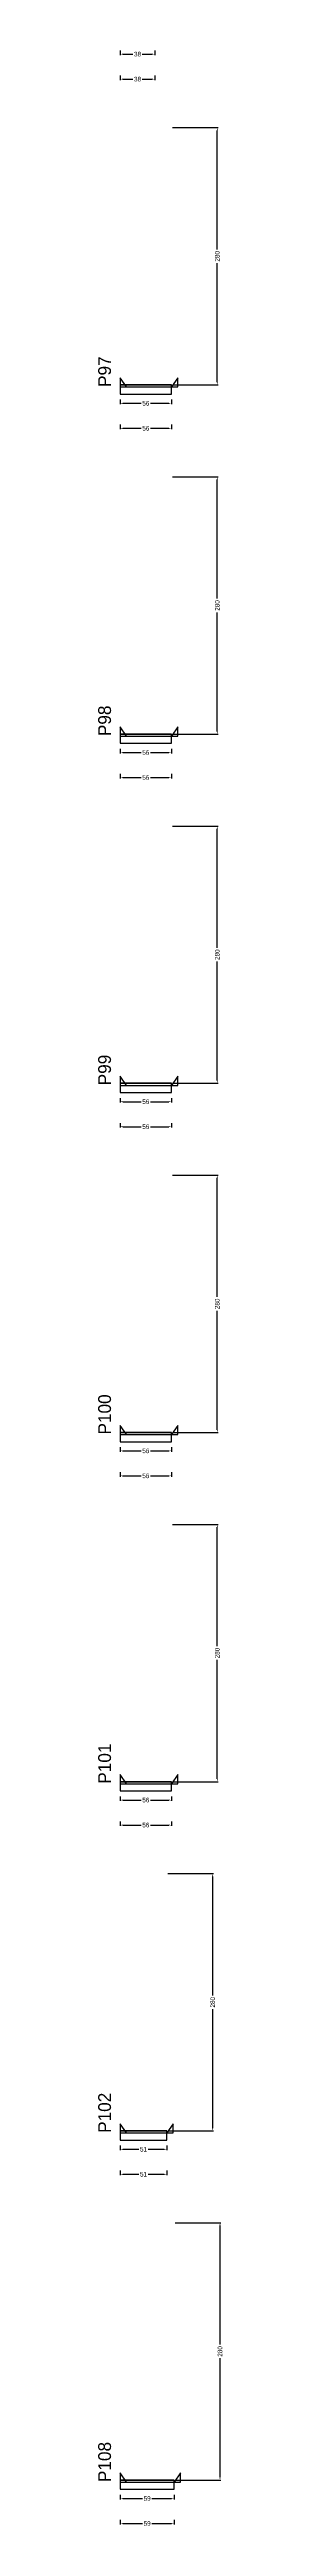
# Model space of a CAD drawing. Header units: centimetres. Extents: x -10500 to 4121, y -45226 to 295.
# Drawn here: x 3976 to 4112, y -22468 to -19773 of the extents above; entities that cross this region are included whole.
import ezdxf

# ---------------------------------------------------------------- set-up
doc = ezdxf.new("R2010")
doc.units = ezdxf.units.CM
for name, color, linetype in [('NOMENCLATURA', 7, 'Continuous'), ('SARR_2.2x10', 60, 'Continuous'), ('SARR_2.2x7', 40, 'Continuous')]:
    doc.layers.add(name, color=color, linetype=linetype)
doc.dimstyles.new('PAINEL-NOVA', dxfattribs={"dimtxt": 5, "dimasz": 3, "dimexe": 1, "dimexo": 1, "dimgap": 1, "dimtad": 1, "dimcen": 2.5, "dimazin": 3, "dimtfac": 1, "dimtmove": 0, "dimatfit": 3})

# ---------------------------------------------------------------- blocks, each defined once
blk = doc.blocks.new('_CLOSEDFILLED')
at = {"color": 0, "linetype": 'BYBLOCK'}
blk.add_solid([(-1, 0.16), (0, 0), (-1, -0.16)], dxfattribs=at)
blk = doc.blocks.new('*D1373')
for p, q in [((4000, -19773.8), (4000, -19778.8)), ((4003, -19777.8), (4014, -19777.8)), ((4024, -19777.8), (4035, -19777.8)), ((4038, -19773.8), (4038, -19778.8))]:
    blk.add_line(p, q)
at = {"layer": 'Defpoints'}
for p in [(4000, -19772.8), (4000, -19777.8), (4038, -19772.8)]:
    blk.add_point(p, dxfattribs=at)
at = {"layer": 'SARR_2.2x10', "xscale": 3, "yscale": 3, "rotation": 180}
blk.add_blockref('_CLOSEDFILLED', (4000, -19777.8), dxfattribs=at)
at = {"layer": 'SARR_2.2x10', "xscale": 3, "yscale": 3}
blk.add_blockref('_CLOSEDFILLED', (4038, -19777.8), dxfattribs=at)
at = {"layer": 'SARR_2.2x10', "insert": (4019, -19777.8), "char_height": 5, "attachment_point": 5}
blk.add_mtext('38', dxfattribs=at)
blk = doc.blocks.new('*D1378')
for p, q in [((4000, -19801), (4000, -19806)), ((4003, -19805), (4014, -19805)), ((4024, -19805), (4035, -19805)), ((4038, -19801), (4038, -19806))]:
    blk.add_line(p, q)
at = {"layer": 'Defpoints'}
for p in [(4000, -19800), (4000, -19805), (4038, -19800)]:
    blk.add_point(p, dxfattribs=at)
at = {"layer": 'SARR_2.2x10', "xscale": 3, "yscale": 3, "rotation": 180}
blk.add_blockref('_CLOSEDFILLED', (4000, -19805), dxfattribs=at)
at = {"layer": 'SARR_2.2x10', "xscale": 3, "yscale": 3}
blk.add_blockref('_CLOSEDFILLED', (4038, -19805), dxfattribs=at)
at = {"layer": 'SARR_2.2x10', "insert": (4019, -19805), "char_height": 5, "attachment_point": 5}
blk.add_mtext('38', dxfattribs=at)
blk = doc.blocks.new('*D1399')
for p, q in [((4000, -20153.8), (4000, -20158.8)), ((4003, -20157.8), (4023, -20157.8)), ((4033, -20157.8), (4053, -20157.8)), ((4056, -20153.8), (4056, -20158.8))]:
    blk.add_line(p, q)
at = {"layer": 'Defpoints'}
for p in [(4000, -20152.8), (4000, -20157.8), (4056, -20152.8)]:
    blk.add_point(p, dxfattribs=at)
at = {"layer": 'SARR_2.2x10', "xscale": 3, "yscale": 3, "rotation": 180}
blk.add_blockref('_CLOSEDFILLED', (4000, -20157.8), dxfattribs=at)
at = {"layer": 'SARR_2.2x10', "xscale": 3, "yscale": 3}
blk.add_blockref('_CLOSEDFILLED', (4056, -20157.8), dxfattribs=at)
at = {"layer": 'SARR_2.2x10', "insert": (4028, -20157.8), "char_height": 5, "attachment_point": 5}
blk.add_mtext('56', dxfattribs=at)
blk = doc.blocks.new('*D1400')
for p, q in [((4057, -19857.8), (4107, -19857.8)), ((4106, -19990.3), (4106, -19860.8)), ((4106, -20134.8), (4106, -20005.3)), ((4057, -20137.8), (4107, -20137.8))]:
    blk.add_line(p, q)
at = {"layer": 'Defpoints'}
for p in [(4056, -19857.8), (4056, -20137.8), (4106, -20137.8)]:
    blk.add_point(p, dxfattribs=at)
at = {"layer": 'SARR_2.2x10', "xscale": 3, "yscale": 3}
for p, rotation in [((4106, -19857.8), 90), ((4106, -20137.8), 270)]:
    blk.add_blockref('_CLOSEDFILLED', p, dxfattribs=dict(at, rotation=rotation))
at = {"layer": 'SARR_2.2x10', "insert": (4106, -19997.8), "char_height": 5, "attachment_point": 5, "rotation": 90}
blk.add_mtext('280', dxfattribs=at)
blk = doc.blocks.new('*D1401')
for p, q in [((4057, -19857.8), (4107, -19857.8)), ((4106, -19990.3), (4106, -19860.8)), ((4106, -20134.8), (4106, -20005.3)), ((4057, -20137.8), (4107, -20137.8))]:
    blk.add_line(p, q)
at = {"layer": 'Defpoints'}
for p in [(4056, -19857.8), (4056, -20137.8), (4106, -20137.8)]:
    blk.add_point(p, dxfattribs=at)
at = {"layer": 'SARR_2.2x10', "xscale": 3, "yscale": 3}
for p, rotation in [((4106, -19857.8), 90), ((4106, -20137.8), 270)]:
    blk.add_blockref('_CLOSEDFILLED', p, dxfattribs=dict(at, rotation=rotation))
at = {"layer": 'SARR_2.2x10', "insert": (4106, -19997.8), "char_height": 5, "attachment_point": 5, "rotation": 90}
blk.add_mtext('280', dxfattribs=at)
blk = doc.blocks.new('*D1402')
for p, q in [((4057, -19857.8), (4107, -19857.8)), ((4106, -19990.3), (4106, -19860.8)), ((4106, -20134.8), (4106, -20005.3)), ((4057, -20137.8), (4107, -20137.8))]:
    blk.add_line(p, q)
at = {"layer": 'Defpoints'}
for p in [(4056, -19857.8), (4056, -20137.8), (4106, -20137.8)]:
    blk.add_point(p, dxfattribs=at)
at = {"layer": 'SARR_2.2x10', "xscale": 3, "yscale": 3}
for p, rotation in [((4106, -19857.8), 90), ((4106, -20137.8), 270)]:
    blk.add_blockref('_CLOSEDFILLED', p, dxfattribs=dict(at, rotation=rotation))
at = {"layer": 'SARR_2.2x10', "insert": (4106, -19997.8), "char_height": 5, "attachment_point": 5, "rotation": 90}
blk.add_mtext('280', dxfattribs=at)
blk = doc.blocks.new('*D1403')
for p, q in [((4057, -19857.8), (4107, -19857.8)), ((4106, -19990.3), (4106, -19860.8)), ((4106, -20134.8), (4106, -20005.3)), ((4057, -20137.8), (4107, -20137.8))]:
    blk.add_line(p, q)
at = {"layer": 'Defpoints'}
for p in [(4056, -19857.8), (4056, -20137.8), (4106, -20137.8)]:
    blk.add_point(p, dxfattribs=at)
at = {"layer": 'SARR_2.2x10', "xscale": 3, "yscale": 3}
for p, rotation in [((4106, -19857.8), 90), ((4106, -20137.8), 270)]:
    blk.add_blockref('_CLOSEDFILLED', p, dxfattribs=dict(at, rotation=rotation))
at = {"layer": 'SARR_2.2x10', "insert": (4106, -19997.8), "char_height": 5, "attachment_point": 5, "rotation": 90}
blk.add_mtext('280', dxfattribs=at)
blk = doc.blocks.new('*D1404')
for p, q in [((4000, -20181), (4000, -20186)), ((4003, -20185), (4023, -20185)), ((4033, -20185), (4053, -20185)), ((4056, -20181), (4056, -20186))]:
    blk.add_line(p, q)
at = {"layer": 'Defpoints'}
for p in [(4000, -20180), (4000, -20185), (4056, -20180)]:
    blk.add_point(p, dxfattribs=at)
at = {"layer": 'SARR_2.2x10', "xscale": 3, "yscale": 3, "rotation": 180}
blk.add_blockref('_CLOSEDFILLED', (4000, -20185), dxfattribs=at)
at = {"layer": 'SARR_2.2x10', "xscale": 3, "yscale": 3}
blk.add_blockref('_CLOSEDFILLED', (4056, -20185), dxfattribs=at)
at = {"layer": 'SARR_2.2x10', "insert": (4028, -20185), "char_height": 5, "attachment_point": 5}
blk.add_mtext('56', dxfattribs=at)
blk = doc.blocks.new('GRA-E')
at = {"layer": 'SARR_2.2x7'}
blk.add_lwpolyline([(0, 0), (7, 0), (0, 10)], close=True, dxfattribs=at)
blk = doc.blocks.new('GRA-D')
at = {"layer": 'SARR_2.2x7'}
blk.add_lwpolyline([(0, 0), (7, 0), (7, 10)], close=True, dxfattribs=at)
blk = doc.blocks.new('*D1425')
for p, q in [((4000, -20533.8), (4000, -20538.8)), ((4003, -20537.8), (4023, -20537.8)), ((4033, -20537.8), (4053, -20537.8)), ((4056, -20533.8), (4056, -20538.8))]:
    blk.add_line(p, q)
at = {"layer": 'Defpoints'}
for p in [(4000, -20532.8), (4000, -20537.8), (4056, -20532.8)]:
    blk.add_point(p, dxfattribs=at)
at = {"layer": 'SARR_2.2x10', "xscale": 3, "yscale": 3, "rotation": 180}
blk.add_blockref('_CLOSEDFILLED', (4000, -20537.8), dxfattribs=at)
at = {"layer": 'SARR_2.2x10', "xscale": 3, "yscale": 3}
blk.add_blockref('_CLOSEDFILLED', (4056, -20537.8), dxfattribs=at)
at = {"layer": 'SARR_2.2x10', "insert": (4028, -20537.8), "char_height": 5, "attachment_point": 5}
blk.add_mtext('56', dxfattribs=at)
blk = doc.blocks.new('*D1426')
for p, q in [((4057, -20237.8), (4107, -20237.8)), ((4106, -20370.3), (4106, -20240.8)), ((4106, -20514.8), (4106, -20385.3)), ((4057, -20517.8), (4107, -20517.8))]:
    blk.add_line(p, q)
at = {"layer": 'Defpoints'}
for p in [(4056, -20237.8), (4056, -20517.8), (4106, -20517.8)]:
    blk.add_point(p, dxfattribs=at)
at = {"layer": 'SARR_2.2x10', "xscale": 3, "yscale": 3}
for p, rotation in [((4106, -20237.8), 90), ((4106, -20517.8), 270)]:
    blk.add_blockref('_CLOSEDFILLED', p, dxfattribs=dict(at, rotation=rotation))
at = {"layer": 'SARR_2.2x10', "insert": (4106, -20377.8), "char_height": 5, "attachment_point": 5, "rotation": 90}
blk.add_mtext('280', dxfattribs=at)
blk = doc.blocks.new('*D1427')
for p, q in [((4057, -20237.8), (4107, -20237.8)), ((4106, -20370.3), (4106, -20240.8)), ((4106, -20514.8), (4106, -20385.3)), ((4057, -20517.8), (4107, -20517.8))]:
    blk.add_line(p, q)
at = {"layer": 'Defpoints'}
for p in [(4056, -20237.8), (4056, -20517.8), (4106, -20517.8)]:
    blk.add_point(p, dxfattribs=at)
at = {"layer": 'SARR_2.2x10', "xscale": 3, "yscale": 3}
for p, rotation in [((4106, -20237.8), 90), ((4106, -20517.8), 270)]:
    blk.add_blockref('_CLOSEDFILLED', p, dxfattribs=dict(at, rotation=rotation))
at = {"layer": 'SARR_2.2x10', "insert": (4106, -20377.8), "char_height": 5, "attachment_point": 5, "rotation": 90}
blk.add_mtext('280', dxfattribs=at)
blk = doc.blocks.new('*D1428')
for p, q in [((4057, -20237.8), (4107, -20237.8)), ((4106, -20370.3), (4106, -20240.8)), ((4106, -20514.8), (4106, -20385.3)), ((4057, -20517.8), (4107, -20517.8))]:
    blk.add_line(p, q)
at = {"layer": 'Defpoints'}
for p in [(4056, -20237.8), (4056, -20517.8), (4106, -20517.8)]:
    blk.add_point(p, dxfattribs=at)
at = {"layer": 'SARR_2.2x10', "xscale": 3, "yscale": 3}
for p, rotation in [((4106, -20237.8), 90), ((4106, -20517.8), 270)]:
    blk.add_blockref('_CLOSEDFILLED', p, dxfattribs=dict(at, rotation=rotation))
at = {"layer": 'SARR_2.2x10', "insert": (4106, -20377.8), "char_height": 5, "attachment_point": 5, "rotation": 90}
blk.add_mtext('280', dxfattribs=at)
blk = doc.blocks.new('*D1429')
for p, q in [((4057, -20237.8), (4107, -20237.8)), ((4106, -20370.3), (4106, -20240.8)), ((4106, -20514.8), (4106, -20385.3)), ((4057, -20517.8), (4107, -20517.8))]:
    blk.add_line(p, q)
at = {"layer": 'Defpoints'}
for p in [(4056, -20237.8), (4056, -20517.8), (4106, -20517.8)]:
    blk.add_point(p, dxfattribs=at)
at = {"layer": 'SARR_2.2x10', "xscale": 3, "yscale": 3}
for p, rotation in [((4106, -20237.8), 90), ((4106, -20517.8), 270)]:
    blk.add_blockref('_CLOSEDFILLED', p, dxfattribs=dict(at, rotation=rotation))
at = {"layer": 'SARR_2.2x10', "insert": (4106, -20377.8), "char_height": 5, "attachment_point": 5, "rotation": 90}
blk.add_mtext('280', dxfattribs=at)
blk = doc.blocks.new('*D1430')
for p, q in [((4000, -20561), (4000, -20566)), ((4003, -20565), (4023, -20565)), ((4033, -20565), (4053, -20565)), ((4056, -20561), (4056, -20566))]:
    blk.add_line(p, q)
at = {"layer": 'Defpoints'}
for p in [(4000, -20560), (4000, -20565), (4056, -20560)]:
    blk.add_point(p, dxfattribs=at)
at = {"layer": 'SARR_2.2x10', "xscale": 3, "yscale": 3, "rotation": 180}
blk.add_blockref('_CLOSEDFILLED', (4000, -20565), dxfattribs=at)
at = {"layer": 'SARR_2.2x10', "xscale": 3, "yscale": 3}
blk.add_blockref('_CLOSEDFILLED', (4056, -20565), dxfattribs=at)
at = {"layer": 'SARR_2.2x10', "insert": (4028, -20565), "char_height": 5, "attachment_point": 5}
blk.add_mtext('56', dxfattribs=at)
blk = doc.blocks.new('*D1451')
for p, q in [((4000, -20913.8), (4000, -20918.8)), ((4056, -20913.8), (4056, -20918.8)), ((4003, -20917.8), (4023, -20917.8)), ((4033, -20917.8), (4053, -20917.8))]:
    blk.add_line(p, q)
at = {"layer": 'Defpoints'}
for p in [(4000, -20912.8), (4056, -20912.8), (4000, -20917.8)]:
    blk.add_point(p, dxfattribs=at)
at = {"layer": 'SARR_2.2x10', "xscale": 3, "yscale": 3, "rotation": 180}
blk.add_blockref('_CLOSEDFILLED', (4000, -20917.8), dxfattribs=at)
at = {"layer": 'SARR_2.2x10', "xscale": 3, "yscale": 3}
blk.add_blockref('_CLOSEDFILLED', (4056, -20917.8), dxfattribs=at)
at = {"layer": 'SARR_2.2x10', "insert": (4028, -20917.8), "char_height": 5, "attachment_point": 5}
blk.add_mtext('56', dxfattribs=at)
blk = doc.blocks.new('*D1452')
for p, q in [((4057, -20617.8), (4107, -20617.8)), ((4106, -20750.3), (4106, -20620.8)), ((4106, -20894.8), (4106, -20765.3)), ((4057, -20897.8), (4107, -20897.8))]:
    blk.add_line(p, q)
at = {"layer": 'Defpoints'}
for p in [(4056, -20617.8), (4056, -20897.8), (4106, -20897.8)]:
    blk.add_point(p, dxfattribs=at)
at = {"layer": 'SARR_2.2x10', "xscale": 3, "yscale": 3}
for p, rotation in [((4106, -20617.8), 90), ((4106, -20897.8), 270)]:
    blk.add_blockref('_CLOSEDFILLED', p, dxfattribs=dict(at, rotation=rotation))
at = {"layer": 'SARR_2.2x10', "insert": (4106, -20757.8), "char_height": 5, "attachment_point": 5, "rotation": 90}
blk.add_mtext('280', dxfattribs=at)
blk = doc.blocks.new('*D1453')
for p, q in [((4057, -20617.8), (4107, -20617.8)), ((4106, -20750.3), (4106, -20620.8)), ((4106, -20894.8), (4106, -20765.3)), ((4057, -20897.8), (4107, -20897.8))]:
    blk.add_line(p, q)
at = {"layer": 'Defpoints'}
for p in [(4056, -20617.8), (4056, -20897.8), (4106, -20897.8)]:
    blk.add_point(p, dxfattribs=at)
at = {"layer": 'SARR_2.2x10', "xscale": 3, "yscale": 3}
for p, rotation in [((4106, -20617.8), 90), ((4106, -20897.8), 270)]:
    blk.add_blockref('_CLOSEDFILLED', p, dxfattribs=dict(at, rotation=rotation))
at = {"layer": 'SARR_2.2x10', "insert": (4106, -20757.8), "char_height": 5, "attachment_point": 5, "rotation": 90}
blk.add_mtext('280', dxfattribs=at)
blk = doc.blocks.new('*D1454')
for p, q in [((4057, -20617.8), (4107, -20617.8)), ((4106, -20750.3), (4106, -20620.8)), ((4106, -20894.8), (4106, -20765.3)), ((4057, -20897.8), (4107, -20897.8))]:
    blk.add_line(p, q)
at = {"layer": 'Defpoints'}
for p in [(4056, -20617.8), (4056, -20897.8), (4106, -20897.8)]:
    blk.add_point(p, dxfattribs=at)
at = {"layer": 'SARR_2.2x10', "xscale": 3, "yscale": 3}
for p, rotation in [((4106, -20617.8), 90), ((4106, -20897.8), 270)]:
    blk.add_blockref('_CLOSEDFILLED', p, dxfattribs=dict(at, rotation=rotation))
at = {"layer": 'SARR_2.2x10', "insert": (4106, -20757.8), "char_height": 5, "attachment_point": 5, "rotation": 90}
blk.add_mtext('280', dxfattribs=at)
blk = doc.blocks.new('*D1455')
for p, q in [((4057, -20617.8), (4107, -20617.8)), ((4106, -20750.3), (4106, -20620.8)), ((4106, -20894.8), (4106, -20765.3)), ((4057, -20897.8), (4107, -20897.8))]:
    blk.add_line(p, q)
at = {"layer": 'Defpoints'}
for p in [(4056, -20617.8), (4056, -20897.8), (4106, -20897.8)]:
    blk.add_point(p, dxfattribs=at)
at = {"layer": 'SARR_2.2x10', "xscale": 3, "yscale": 3}
for p, rotation in [((4106, -20617.8), 90), ((4106, -20897.8), 270)]:
    blk.add_blockref('_CLOSEDFILLED', p, dxfattribs=dict(at, rotation=rotation))
at = {"layer": 'SARR_2.2x10', "insert": (4106, -20757.8), "char_height": 5, "attachment_point": 5, "rotation": 90}
blk.add_mtext('280', dxfattribs=at)
blk = doc.blocks.new('*D1456')
for p, q in [((4000, -20941), (4000, -20946)), ((4056, -20941), (4056, -20946)), ((4003, -20945), (4023, -20945)), ((4033, -20945), (4053, -20945))]:
    blk.add_line(p, q)
at = {"layer": 'Defpoints'}
for p in [(4000, -20940), (4056, -20940), (4000, -20945)]:
    blk.add_point(p, dxfattribs=at)
at = {"layer": 'SARR_2.2x10', "xscale": 3, "yscale": 3, "rotation": 180}
blk.add_blockref('_CLOSEDFILLED', (4000, -20945), dxfattribs=at)
at = {"layer": 'SARR_2.2x10', "xscale": 3, "yscale": 3}
blk.add_blockref('_CLOSEDFILLED', (4056, -20945), dxfattribs=at)
at = {"layer": 'SARR_2.2x10', "insert": (4028, -20945), "char_height": 5, "attachment_point": 5}
blk.add_mtext('56', dxfattribs=at)
blk = doc.blocks.new('*D1477')
for p, q in [((4000, -21293.8), (4000, -21298.8)), ((4056, -21293.8), (4056, -21298.8)), ((4003, -21297.8), (4023, -21297.8)), ((4033, -21297.8), (4053, -21297.8))]:
    blk.add_line(p, q)
at = {"layer": 'Defpoints'}
for p in [(4000, -21292.8), (4056, -21292.8), (4000, -21297.8)]:
    blk.add_point(p, dxfattribs=at)
at = {"layer": 'SARR_2.2x10', "xscale": 3, "yscale": 3, "rotation": 180}
blk.add_blockref('_CLOSEDFILLED', (4000, -21297.8), dxfattribs=at)
at = {"layer": 'SARR_2.2x10', "xscale": 3, "yscale": 3}
blk.add_blockref('_CLOSEDFILLED', (4056, -21297.8), dxfattribs=at)
at = {"layer": 'SARR_2.2x10', "insert": (4028, -21297.8), "char_height": 5, "attachment_point": 5}
blk.add_mtext('56', dxfattribs=at)
blk = doc.blocks.new('*D1478')
for p, q in [((4057, -20997.8), (4107, -20997.8)), ((4106, -21130.3), (4106, -21000.8)), ((4106, -21274.8), (4106, -21145.3)), ((4057, -21277.8), (4107, -21277.8))]:
    blk.add_line(p, q)
at = {"layer": 'Defpoints'}
for p in [(4056, -20997.8), (4056, -21277.8), (4106, -21277.8)]:
    blk.add_point(p, dxfattribs=at)
at = {"layer": 'SARR_2.2x10', "xscale": 3, "yscale": 3}
for p, rotation in [((4106, -20997.8), 90), ((4106, -21277.8), 270)]:
    blk.add_blockref('_CLOSEDFILLED', p, dxfattribs=dict(at, rotation=rotation))
at = {"layer": 'SARR_2.2x10', "insert": (4106, -21137.8), "char_height": 5, "attachment_point": 5, "rotation": 90}
blk.add_mtext('280', dxfattribs=at)
blk = doc.blocks.new('*D1479')
for p, q in [((4057, -20997.8), (4107, -20997.8)), ((4106, -21130.3), (4106, -21000.8)), ((4106, -21274.8), (4106, -21145.3)), ((4057, -21277.8), (4107, -21277.8))]:
    blk.add_line(p, q)
at = {"layer": 'Defpoints'}
for p in [(4056, -20997.8), (4056, -21277.8), (4106, -21277.8)]:
    blk.add_point(p, dxfattribs=at)
at = {"layer": 'SARR_2.2x10', "xscale": 3, "yscale": 3}
for p, rotation in [((4106, -20997.8), 90), ((4106, -21277.8), 270)]:
    blk.add_blockref('_CLOSEDFILLED', p, dxfattribs=dict(at, rotation=rotation))
at = {"layer": 'SARR_2.2x10', "insert": (4106, -21137.8), "char_height": 5, "attachment_point": 5, "rotation": 90}
blk.add_mtext('280', dxfattribs=at)
blk = doc.blocks.new('*D1480')
for p, q in [((4057, -20997.8), (4107, -20997.8)), ((4106, -21130.3), (4106, -21000.8)), ((4106, -21274.8), (4106, -21145.3)), ((4057, -21277.8), (4107, -21277.8))]:
    blk.add_line(p, q)
at = {"layer": 'Defpoints'}
for p in [(4056, -20997.8), (4056, -21277.8), (4106, -21277.8)]:
    blk.add_point(p, dxfattribs=at)
at = {"layer": 'SARR_2.2x10', "xscale": 3, "yscale": 3}
for p, rotation in [((4106, -20997.8), 90), ((4106, -21277.8), 270)]:
    blk.add_blockref('_CLOSEDFILLED', p, dxfattribs=dict(at, rotation=rotation))
at = {"layer": 'SARR_2.2x10', "insert": (4106, -21137.8), "char_height": 5, "attachment_point": 5, "rotation": 90}
blk.add_mtext('280', dxfattribs=at)
blk = doc.blocks.new('*D1481')
for p, q in [((4057, -20997.8), (4107, -20997.8)), ((4106, -21130.3), (4106, -21000.8)), ((4106, -21274.8), (4106, -21145.3)), ((4057, -21277.8), (4107, -21277.8))]:
    blk.add_line(p, q)
at = {"layer": 'Defpoints'}
for p in [(4056, -20997.8), (4056, -21277.8), (4106, -21277.8)]:
    blk.add_point(p, dxfattribs=at)
at = {"layer": 'SARR_2.2x10', "xscale": 3, "yscale": 3}
for p, rotation in [((4106, -20997.8), 90), ((4106, -21277.8), 270)]:
    blk.add_blockref('_CLOSEDFILLED', p, dxfattribs=dict(at, rotation=rotation))
at = {"layer": 'SARR_2.2x10', "insert": (4106, -21137.8), "char_height": 5, "attachment_point": 5, "rotation": 90}
blk.add_mtext('280', dxfattribs=at)
blk = doc.blocks.new('*D1482')
for p, q in [((4000, -21321), (4000, -21326)), ((4056, -21321), (4056, -21326)), ((4003, -21325), (4023, -21325)), ((4033, -21325), (4053, -21325))]:
    blk.add_line(p, q)
at = {"layer": 'Defpoints'}
for p in [(4000, -21320), (4056, -21320), (4000, -21325)]:
    blk.add_point(p, dxfattribs=at)
at = {"layer": 'SARR_2.2x10', "xscale": 3, "yscale": 3, "rotation": 180}
blk.add_blockref('_CLOSEDFILLED', (4000, -21325), dxfattribs=at)
at = {"layer": 'SARR_2.2x10', "xscale": 3, "yscale": 3}
blk.add_blockref('_CLOSEDFILLED', (4056, -21325), dxfattribs=at)
at = {"layer": 'SARR_2.2x10', "insert": (4028, -21325), "char_height": 5, "attachment_point": 5}
blk.add_mtext('56', dxfattribs=at)
blk = doc.blocks.new('*D1503')
for p, q in [((4000, -21673.8), (4000, -21678.8)), ((4003, -21677.8), (4023, -21677.8)), ((4033, -21677.8), (4053, -21677.8)), ((4056, -21673.8), (4056, -21678.8))]:
    blk.add_line(p, q)
at = {"layer": 'Defpoints'}
for p in [(4000, -21672.8), (4000, -21677.8), (4056, -21672.8)]:
    blk.add_point(p, dxfattribs=at)
at = {"layer": 'SARR_2.2x10', "xscale": 3, "yscale": 3, "rotation": 180}
blk.add_blockref('_CLOSEDFILLED', (4000, -21677.8), dxfattribs=at)
at = {"layer": 'SARR_2.2x10', "xscale": 3, "yscale": 3}
blk.add_blockref('_CLOSEDFILLED', (4056, -21677.8), dxfattribs=at)
at = {"layer": 'SARR_2.2x10', "insert": (4028, -21677.8), "char_height": 5, "attachment_point": 5}
blk.add_mtext('56', dxfattribs=at)
blk = doc.blocks.new('*D1504')
for p, q in [((4057, -21377.8), (4107, -21377.8)), ((4106, -21510.3), (4106, -21380.8)), ((4106, -21654.8), (4106, -21525.3)), ((4057, -21657.8), (4107, -21657.8))]:
    blk.add_line(p, q)
at = {"layer": 'Defpoints'}
for p in [(4056, -21377.8), (4056, -21657.8), (4106, -21657.8)]:
    blk.add_point(p, dxfattribs=at)
at = {"layer": 'SARR_2.2x10', "xscale": 3, "yscale": 3}
for p, rotation in [((4106, -21377.8), 90), ((4106, -21657.8), 270)]:
    blk.add_blockref('_CLOSEDFILLED', p, dxfattribs=dict(at, rotation=rotation))
at = {"layer": 'SARR_2.2x10', "insert": (4106, -21517.8), "char_height": 5, "attachment_point": 5, "rotation": 90}
blk.add_mtext('280', dxfattribs=at)
blk = doc.blocks.new('*D1505')
for p, q in [((4057, -21377.8), (4107, -21377.8)), ((4106, -21510.3), (4106, -21380.8)), ((4106, -21654.8), (4106, -21525.3)), ((4057, -21657.8), (4107, -21657.8))]:
    blk.add_line(p, q)
at = {"layer": 'Defpoints'}
for p in [(4056, -21377.8), (4056, -21657.8), (4106, -21657.8)]:
    blk.add_point(p, dxfattribs=at)
at = {"layer": 'SARR_2.2x10', "xscale": 3, "yscale": 3}
for p, rotation in [((4106, -21377.8), 90), ((4106, -21657.8), 270)]:
    blk.add_blockref('_CLOSEDFILLED', p, dxfattribs=dict(at, rotation=rotation))
at = {"layer": 'SARR_2.2x10', "insert": (4106, -21517.8), "char_height": 5, "attachment_point": 5, "rotation": 90}
blk.add_mtext('280', dxfattribs=at)
blk = doc.blocks.new('*D1506')
for p, q in [((4057, -21377.8), (4107, -21377.8)), ((4106, -21510.3), (4106, -21380.8)), ((4106, -21654.8), (4106, -21525.3)), ((4057, -21657.8), (4107, -21657.8))]:
    blk.add_line(p, q)
at = {"layer": 'Defpoints'}
for p in [(4056, -21377.8), (4056, -21657.8), (4106, -21657.8)]:
    blk.add_point(p, dxfattribs=at)
at = {"layer": 'SARR_2.2x10', "xscale": 3, "yscale": 3}
for p, rotation in [((4106, -21377.8), 90), ((4106, -21657.8), 270)]:
    blk.add_blockref('_CLOSEDFILLED', p, dxfattribs=dict(at, rotation=rotation))
at = {"layer": 'SARR_2.2x10', "insert": (4106, -21517.8), "char_height": 5, "attachment_point": 5, "rotation": 90}
blk.add_mtext('280', dxfattribs=at)
blk = doc.blocks.new('*D1507')
for p, q in [((4057, -21377.8), (4107, -21377.8)), ((4106, -21510.3), (4106, -21380.8)), ((4106, -21654.8), (4106, -21525.3)), ((4057, -21657.8), (4107, -21657.8))]:
    blk.add_line(p, q)
at = {"layer": 'Defpoints'}
for p in [(4056, -21377.8), (4056, -21657.8), (4106, -21657.8)]:
    blk.add_point(p, dxfattribs=at)
at = {"layer": 'SARR_2.2x10', "xscale": 3, "yscale": 3}
for p, rotation in [((4106, -21377.8), 90), ((4106, -21657.8), 270)]:
    blk.add_blockref('_CLOSEDFILLED', p, dxfattribs=dict(at, rotation=rotation))
at = {"layer": 'SARR_2.2x10', "insert": (4106, -21517.8), "char_height": 5, "attachment_point": 5, "rotation": 90}
blk.add_mtext('280', dxfattribs=at)
blk = doc.blocks.new('*D1508')
for p, q in [((4000, -21701), (4000, -21706)), ((4003, -21705), (4023, -21705)), ((4033, -21705), (4053, -21705)), ((4056, -21701), (4056, -21706))]:
    blk.add_line(p, q)
at = {"layer": 'Defpoints'}
for p in [(4000, -21700), (4000, -21705), (4056, -21700)]:
    blk.add_point(p, dxfattribs=at)
at = {"layer": 'SARR_2.2x10', "xscale": 3, "yscale": 3, "rotation": 180}
blk.add_blockref('_CLOSEDFILLED', (4000, -21705), dxfattribs=at)
at = {"layer": 'SARR_2.2x10', "xscale": 3, "yscale": 3}
blk.add_blockref('_CLOSEDFILLED', (4056, -21705), dxfattribs=at)
at = {"layer": 'SARR_2.2x10', "insert": (4028, -21705), "char_height": 5, "attachment_point": 5}
blk.add_mtext('56', dxfattribs=at)
blk = doc.blocks.new('*D1529')
for p, q in [((4000, -22053.8), (4000, -22058.8)), ((4003, -22057.8), (4020.5, -22057.8)), ((4030.5, -22057.8), (4048, -22057.8)), ((4051, -22053.8), (4051, -22058.8))]:
    blk.add_line(p, q)
at = {"layer": 'Defpoints'}
for p in [(4000, -22052.8), (4000, -22057.8), (4051, -22052.8)]:
    blk.add_point(p, dxfattribs=at)
at = {"layer": 'SARR_2.2x10', "xscale": 3, "yscale": 3, "rotation": 180}
blk.add_blockref('_CLOSEDFILLED', (4000, -22057.8), dxfattribs=at)
at = {"layer": 'SARR_2.2x10', "xscale": 3, "yscale": 3}
blk.add_blockref('_CLOSEDFILLED', (4051, -22057.8), dxfattribs=at)
at = {"layer": 'SARR_2.2x10', "insert": (4025.5, -22057.8), "char_height": 5, "attachment_point": 5}
blk.add_mtext('51', dxfattribs=at)
blk = doc.blocks.new('*D1530')
for p, q in [((4052, -21757.8), (4102, -21757.8)), ((4101, -21890.3), (4101, -21760.8)), ((4101, -22034.8), (4101, -21905.3)), ((4052, -22037.8), (4102, -22037.8))]:
    blk.add_line(p, q)
at = {"layer": 'Defpoints'}
for p in [(4051, -21757.8), (4051, -22037.8), (4101, -22037.8)]:
    blk.add_point(p, dxfattribs=at)
at = {"layer": 'SARR_2.2x10', "xscale": 3, "yscale": 3}
for p, rotation in [((4101, -21757.8), 90), ((4101, -22037.8), 270)]:
    blk.add_blockref('_CLOSEDFILLED', p, dxfattribs=dict(at, rotation=rotation))
at = {"layer": 'SARR_2.2x10', "insert": (4101, -21897.8), "char_height": 5, "attachment_point": 5, "rotation": 90}
blk.add_mtext('280', dxfattribs=at)
blk = doc.blocks.new('*D1531')
for p, q in [((4052, -21757.8), (4102, -21757.8)), ((4101, -21890.3), (4101, -21760.8)), ((4101, -22034.8), (4101, -21905.3)), ((4052, -22037.8), (4102, -22037.8))]:
    blk.add_line(p, q)
at = {"layer": 'Defpoints'}
for p in [(4051, -21757.8), (4051, -22037.8), (4101, -22037.8)]:
    blk.add_point(p, dxfattribs=at)
at = {"layer": 'SARR_2.2x10', "xscale": 3, "yscale": 3}
for p, rotation in [((4101, -21757.8), 90), ((4101, -22037.8), 270)]:
    blk.add_blockref('_CLOSEDFILLED', p, dxfattribs=dict(at, rotation=rotation))
at = {"layer": 'SARR_2.2x10', "insert": (4101, -21897.8), "char_height": 5, "attachment_point": 5, "rotation": 90}
blk.add_mtext('280', dxfattribs=at)
blk = doc.blocks.new('*D1532')
for p, q in [((4052, -21757.8), (4102, -21757.8)), ((4101, -21890.3), (4101, -21760.8)), ((4101, -22034.8), (4101, -21905.3)), ((4052, -22037.8), (4102, -22037.8))]:
    blk.add_line(p, q)
at = {"layer": 'Defpoints'}
for p in [(4051, -21757.8), (4051, -22037.8), (4101, -22037.8)]:
    blk.add_point(p, dxfattribs=at)
at = {"layer": 'SARR_2.2x10', "xscale": 3, "yscale": 3}
for p, rotation in [((4101, -21757.8), 90), ((4101, -22037.8), 270)]:
    blk.add_blockref('_CLOSEDFILLED', p, dxfattribs=dict(at, rotation=rotation))
at = {"layer": 'SARR_2.2x10', "insert": (4101, -21897.8), "char_height": 5, "attachment_point": 5, "rotation": 90}
blk.add_mtext('280', dxfattribs=at)
blk = doc.blocks.new('*D1533')
for p, q in [((4052, -21757.8), (4102, -21757.8)), ((4101, -21890.3), (4101, -21760.8)), ((4101, -22034.8), (4101, -21905.3)), ((4052, -22037.8), (4102, -22037.8))]:
    blk.add_line(p, q)
at = {"layer": 'Defpoints'}
for p in [(4051, -21757.8), (4051, -22037.8), (4101, -22037.8)]:
    blk.add_point(p, dxfattribs=at)
at = {"layer": 'SARR_2.2x10', "xscale": 3, "yscale": 3}
for p, rotation in [((4101, -21757.8), 90), ((4101, -22037.8), 270)]:
    blk.add_blockref('_CLOSEDFILLED', p, dxfattribs=dict(at, rotation=rotation))
at = {"layer": 'SARR_2.2x10', "insert": (4101, -21897.8), "char_height": 5, "attachment_point": 5, "rotation": 90}
blk.add_mtext('280', dxfattribs=at)
blk = doc.blocks.new('*D1534')
for p, q in [((4000, -22081), (4000, -22086)), ((4003, -22085), (4020.5, -22085)), ((4030.5, -22085), (4048, -22085)), ((4051, -22081), (4051, -22086))]:
    blk.add_line(p, q)
at = {"layer": 'Defpoints'}
for p in [(4000, -22080), (4000, -22085), (4051, -22080)]:
    blk.add_point(p, dxfattribs=at)
at = {"layer": 'SARR_2.2x10', "xscale": 3, "yscale": 3, "rotation": 180}
blk.add_blockref('_CLOSEDFILLED', (4000, -22085), dxfattribs=at)
at = {"layer": 'SARR_2.2x10', "xscale": 3, "yscale": 3}
blk.add_blockref('_CLOSEDFILLED', (4051, -22085), dxfattribs=at)
at = {"layer": 'SARR_2.2x10', "insert": (4025.5, -22085), "char_height": 5, "attachment_point": 5}
blk.add_mtext('51', dxfattribs=at)
blk = doc.blocks.new('*D1555')
for p, q in [((4000, -22433.8), (4000, -22438.8)), ((4003, -22437.8), (4024.5, -22437.8)), ((4034.5, -22437.8), (4056, -22437.8)), ((4059, -22433.8), (4059, -22438.8))]:
    blk.add_line(p, q)
at = {"layer": 'Defpoints'}
for p in [(4000, -22432.8), (4000, -22437.8), (4059, -22432.8)]:
    blk.add_point(p, dxfattribs=at)
at = {"layer": 'SARR_2.2x10', "xscale": 3, "yscale": 3, "rotation": 180}
blk.add_blockref('_CLOSEDFILLED', (4000, -22437.8), dxfattribs=at)
at = {"layer": 'SARR_2.2x10', "xscale": 3, "yscale": 3}
blk.add_blockref('_CLOSEDFILLED', (4059, -22437.8), dxfattribs=at)
at = {"layer": 'SARR_2.2x10', "insert": (4029.5, -22437.8), "char_height": 5, "attachment_point": 5}
blk.add_mtext('59', dxfattribs=at)
blk = doc.blocks.new('*D1556')
for p, q in [((4060, -22137.8), (4110, -22137.8)), ((4109, -22270.3), (4109, -22140.8)), ((4109, -22414.8), (4109, -22285.3)), ((4060, -22417.8), (4110, -22417.8))]:
    blk.add_line(p, q)
at = {"layer": 'Defpoints'}
for p in [(4059, -22137.8), (4059, -22417.8), (4109, -22417.8)]:
    blk.add_point(p, dxfattribs=at)
at = {"layer": 'SARR_2.2x10', "xscale": 3, "yscale": 3}
for p, rotation in [((4109, -22137.8), 90), ((4109, -22417.8), 270)]:
    blk.add_blockref('_CLOSEDFILLED', p, dxfattribs=dict(at, rotation=rotation))
at = {"layer": 'SARR_2.2x10', "insert": (4109, -22277.8), "char_height": 5, "attachment_point": 5, "rotation": 90}
blk.add_mtext('280', dxfattribs=at)
blk = doc.blocks.new('*D1557')
for p, q in [((4060, -22137.8), (4110, -22137.8)), ((4109, -22270.3), (4109, -22140.8)), ((4109, -22414.8), (4109, -22285.3)), ((4060, -22417.8), (4110, -22417.8))]:
    blk.add_line(p, q)
at = {"layer": 'Defpoints'}
for p in [(4059, -22137.8), (4059, -22417.8), (4109, -22417.8)]:
    blk.add_point(p, dxfattribs=at)
at = {"layer": 'SARR_2.2x10', "xscale": 3, "yscale": 3}
for p, rotation in [((4109, -22137.8), 90), ((4109, -22417.8), 270)]:
    blk.add_blockref('_CLOSEDFILLED', p, dxfattribs=dict(at, rotation=rotation))
at = {"layer": 'SARR_2.2x10', "insert": (4109, -22277.8), "char_height": 5, "attachment_point": 5, "rotation": 90}
blk.add_mtext('280', dxfattribs=at)
blk = doc.blocks.new('*D1558')
for p, q in [((4060, -22137.8), (4110, -22137.8)), ((4109, -22270.3), (4109, -22140.8)), ((4109, -22414.8), (4109, -22285.3)), ((4060, -22417.8), (4110, -22417.8))]:
    blk.add_line(p, q)
at = {"layer": 'Defpoints'}
for p in [(4059, -22137.8), (4059, -22417.8), (4109, -22417.8)]:
    blk.add_point(p, dxfattribs=at)
at = {"layer": 'SARR_2.2x10', "xscale": 3, "yscale": 3}
for p, rotation in [((4109, -22137.8), 90), ((4109, -22417.8), 270)]:
    blk.add_blockref('_CLOSEDFILLED', p, dxfattribs=dict(at, rotation=rotation))
at = {"layer": 'SARR_2.2x10', "insert": (4109, -22277.8), "char_height": 5, "attachment_point": 5, "rotation": 90}
blk.add_mtext('280', dxfattribs=at)
blk = doc.blocks.new('*D1559')
for p, q in [((4060, -22137.8), (4110, -22137.8)), ((4109, -22270.3), (4109, -22140.8)), ((4109, -22414.8), (4109, -22285.3)), ((4060, -22417.8), (4110, -22417.8))]:
    blk.add_line(p, q)
at = {"layer": 'Defpoints'}
for p in [(4059, -22137.8), (4059, -22417.8), (4109, -22417.8)]:
    blk.add_point(p, dxfattribs=at)
at = {"layer": 'SARR_2.2x10', "xscale": 3, "yscale": 3}
for p, rotation in [((4109, -22137.8), 90), ((4109, -22417.8), 270)]:
    blk.add_blockref('_CLOSEDFILLED', p, dxfattribs=dict(at, rotation=rotation))
at = {"layer": 'SARR_2.2x10', "insert": (4109, -22277.8), "char_height": 5, "attachment_point": 5, "rotation": 90}
blk.add_mtext('280', dxfattribs=at)
blk = doc.blocks.new('*D1560')
for p, q in [((4000, -22461), (4000, -22466)), ((4003, -22465), (4024.5, -22465)), ((4034.5, -22465), (4056, -22465)), ((4059, -22461), (4059, -22466))]:
    blk.add_line(p, q)
at = {"layer": 'Defpoints'}
for p in [(4000, -22460), (4000, -22465), (4059, -22460)]:
    blk.add_point(p, dxfattribs=at)
at = {"layer": 'SARR_2.2x10', "xscale": 3, "yscale": 3, "rotation": 180}
blk.add_blockref('_CLOSEDFILLED', (4000, -22465), dxfattribs=at)
at = {"layer": 'SARR_2.2x10', "xscale": 3, "yscale": 3}
blk.add_blockref('_CLOSEDFILLED', (4059, -22465), dxfattribs=at)
at = {"layer": 'SARR_2.2x10', "insert": (4029.5, -22465), "char_height": 5, "attachment_point": 5}
blk.add_mtext('59', dxfattribs=at)

msp = doc.modelspace()

# ---------------------------------------------------------------- linework, layer by layer
at = {"layer": 'SARR_2.2x10'}
for p, q in [((4056, -20137.8), (4000, -20137.8)), ((4000, -20137.8), (4000, -20147.8)), ((4000, -20147.8), (4056, -20147.8)), ((4056, -20147.8), (4056, -20137.8)), ((4056, -20517.8), (4000, -20517.8)), ((4000, -20517.8), (4000, -20527.8)), ((4000, -20527.8), (4056, -20527.8)), ((4056, -20527.8), (4056, -20517.8)), ((4056, -20897.8), (4000, -20897.8)), ((4000, -20897.8), (4000, -20907.8)), ((4000, -20907.8), (4056, -20907.8)), ((4056, -20907.8), (4056, -20897.8)), ((4056, -21277.8), (4000, -21277.8)), ((4000, -21277.8), (4000, -21287.8)), ((4000, -21287.8), (4056, -21287.8)), ((4056, -21287.8), (4056, -21277.8)), ((4056, -21657.8), (4000, -21657.8)), ((4000, -21657.8), (4000, -21667.8)), ((4000, -21667.8), (4056, -21667.8)), ((4056, -21667.8), (4056, -21657.8)), ((4051, -22037.8), (4000, -22037.8)), ((4000, -22037.8), (4000, -22047.8)), ((4000, -22047.8), (4051, -22047.8)), ((4051, -22047.8), (4051, -22037.8)), ((4059, -22417.8), (4000, -22417.8)), ((4000, -22417.8), (4000, -22427.8)), ((4059, -22427.8), (4059, -22417.8)), ((4000, -22427.8), (4059, -22427.8))]:
    msp.add_line(p, q, dxfattribs=at)
at = {"layer": 'SARR_2.2x7'}
for p, q in [((4056, -20137.8), (4000, -20137.8)), ((4000, -20137.8), (4000, -20140)), ((4000, -20137.8), (4007, -20137.8)), ((4000, -20137.8), (4007, -20137.8)), ((4000, -20137.8), (4007, -20137.8)), ((4000, -20137.8), (4007, -20137.8)), ((4000, -20140), (4056, -20140)), ((4007, -20137.8), (4056, -20137.8)), ((4007, -20137.8), (4056, -20137.8)), ((4007, -20137.8), (4056, -20137.8)), ((4007, -20137.8), (4056, -20137.8)), ((4056, -20140), (4056, -20137.8)), ((4056, -20517.8), (4000, -20517.8)), ((4000, -20517.8), (4000, -20520)), ((4000, -20517.8), (4007, -20517.8)), ((4000, -20517.8), (4007, -20517.8)), ((4000, -20517.8), (4007, -20517.8)), ((4000, -20517.8), (4007, -20517.8)), ((4000, -20520), (4056, -20520)), ((4007, -20517.8), (4056, -20517.8)), ((4007, -20517.8), (4056, -20517.8)), ((4007, -20517.8), (4056, -20517.8)), ((4007, -20517.8), (4056, -20517.8)), ((4056, -20520), (4056, -20517.8)), ((4056, -20897.8), (4000, -20897.8)), ((4000, -20897.8), (4000, -20900)), ((4000, -20897.8), (4007, -20897.8)), ((4000, -20897.8), (4007, -20897.8)), ((4000, -20897.8), (4007, -20897.8)), ((4000, -20897.8), (4007, -20897.8)), ((4000, -20900), (4056, -20900)), ((4007, -20897.8), (4056, -20897.8)), ((4007, -20897.8), (4056, -20897.8)), ((4007, -20897.8), (4056, -20897.8)), ((4007, -20897.8), (4056, -20897.8)), ((4056, -20900), (4056, -20897.8)), ((4056, -21277.8), (4000, -21277.8)), ((4000, -21277.8), (4000, -21280)), ((4000, -21277.8), (4007, -21277.8)), ((4000, -21277.8), (4007, -21277.8)), ((4000, -21277.8), (4007, -21277.8)), ((4000, -21277.8), (4007, -21277.8)), ((4000, -21280), (4056, -21280)), ((4007, -21277.8), (4056, -21277.8)), ((4007, -21277.8), (4056, -21277.8)), ((4007, -21277.8), (4056, -21277.8)), ((4007, -21277.8), (4056, -21277.8)), ((4056, -21280), (4056, -21277.8)), ((4056, -21657.8), (4000, -21657.8)), ((4000, -21657.8), (4000, -21660)), ((4000, -21657.8), (4007, -21657.8)), ((4000, -21657.8), (4007, -21657.8)), ((4000, -21657.8), (4007, -21657.8)), ((4000, -21657.8), (4007, -21657.8)), ((4000, -21660), (4056, -21660)), ((4007, -21657.8), (4056, -21657.8)), ((4007, -21657.8), (4056, -21657.8)), ((4007, -21657.8), (4056, -21657.8)), ((4007, -21657.8), (4056, -21657.8)), ((4056, -21660), (4056, -21657.8)), ((4051, -22037.8), (4000, -22037.8)), ((4000, -22037.8), (4000, -22040)), ((4000, -22037.8), (4007, -22037.8)), ((4000, -22037.8), (4007, -22037.8)), ((4000, -22037.8), (4007, -22037.8)), ((4000, -22037.8), (4007, -22037.8)), ((4000, -22040), (4051, -22040)), ((4007, -22037.8), (4051, -22037.8)), ((4007, -22037.8), (4051, -22037.8)), ((4007, -22037.8), (4051, -22037.8)), ((4007, -22037.8), (4051, -22037.8)), ((4051, -22040), (4051, -22037.8)), ((4059, -22417.8), (4000, -22417.8)), ((4000, -22417.8), (4000, -22420)), ((4000, -22417.8), (4007, -22417.8)), ((4000, -22417.8), (4007, -22417.8)), ((4000, -22417.8), (4007, -22417.8)), ((4000, -22417.8), (4007, -22417.8)), ((4000, -22420), (4059, -22420)), ((4007, -22417.8), (4059, -22417.8)), ((4007, -22417.8), (4059, -22417.8)), ((4007, -22417.8), (4059, -22417.8)), ((4007, -22417.8), (4059, -22417.8)), ((4059, -22420), (4059, -22417.8))]:
    msp.add_line(p, q, dxfattribs=at)

# ---------------------------------------------------------------- block references
for name, p in [('GRA-E', (4000, -20140)), ('GRA-D', (4056, -20140)), ('GRA-E', (4000, -20520)), ('GRA-D', (4056, -20520)), ('GRA-E', (4000, -20900)), ('GRA-D', (4056, -20900)), ('GRA-E', (4000, -21280)), ('GRA-D', (4056, -21280)), ('GRA-E', (4000, -21660)), ('GRA-D', (4056, -21660)), ('GRA-E', (4000, -22040)), ('GRA-D', (4051, -22040)), ('GRA-E', (4000, -22420)), ('GRA-D', (4059, -22420))]:
    msp.add_blockref(name, p, dxfattribs=at)

# ---------------------------------------------------------------- texts
at = {"layer": 'NOMENCLATURA'}
for s, p in [('P97', (3990, -20140)), ('P98', (3990, -20520)), ('P99', (3990, -20900)), ('P100', (3990, -21280)), ('P101', (3990, -21660)), ('P102', (3990, -22040)), ('P108', (3990, -22420))]:
    msp.add_text(s, height=14, rotation=90, dxfattribs=at).set_placement(p)

# ---------------------------------------------------------------- dimensions: what is measured, and where the dimension line sits
at = {"layer": 'SARR_2.2x10'}
for base, p1, p2, picture, middle in [((4000, -19777.8), (4000, -19772.8), (4038, -19772.8), '*D1373', (4019, -19777.8)), ((4000, -19805), (4000, -19800), (4038, -19800), '*D1378', (4019, -19805)), ((4000, -20157.8), (4000, -20152.8), (4056, -20152.8), '*D1399', (4028, -20157.8)), ((4000, -20185), (4000, -20180), (4056, -20180), '*D1404', (4028, -20185)), ((4000, -20537.8), (4000, -20532.8), (4056, -20532.8), '*D1425', (4028, -20537.8)), ((4000, -20565), (4000, -20560), (4056, -20560), '*D1430', (4028, -20565)), ((4000, -20917.8), (4000, -20912.8), (4056, -20912.8), '*D1451', (4028, -20917.8)), ((4000, -20945), (4000, -20940), (4056, -20940), '*D1456', (4028, -20945)), ((4000, -21297.8), (4000, -21292.8), (4056, -21292.8), '*D1477', (4028, -21297.8)), ((4000, -21325), (4000, -21320), (4056, -21320), '*D1482', (4028, -21325)), ((4000, -21677.8), (4000, -21672.8), (4056, -21672.8), '*D1503', (4028, -21677.8)), ((4000, -21705), (4000, -21700), (4056, -21700), '*D1508', (4028, -21705)), ((4000, -22057.8), (4000, -22052.8), (4051, -22052.8), '*D1529', (4025.5, -22057.8)), ((4000, -22085), (4000, -22080), (4051, -22080), '*D1534', (4025.5, -22085)), ((4000, -22437.8), (4000, -22432.8), (4059, -22432.8), '*D1555', (4029.5, -22437.8)), ((4000, -22465), (4000, -22460), (4059, -22460), '*D1560', (4029.5, -22465))]:
    dim = msp.add_linear_dim(base=base, p1=p1, p2=p2, dimstyle='PAINEL-NOVA', dxfattribs=at)
    dim.commit()
    dim.dimension.update_dxf_attribs({"geometry": picture, "text_midpoint": middle})
for base, p1, p2, picture, middle in [((4106, -20137.8), (4056, -20137.8), (4056, -19857.8), '*D1400', (4106, -19997.8)), ((4106, -20137.8), (4056, -20137.8), (4056, -19857.8), '*D1401', (4106, -19997.8)), ((4106, -20137.8), (4056, -20137.8), (4056, -19857.8), '*D1402', (4106, -19997.8)), ((4106, -20137.8), (4056, -20137.8), (4056, -19857.8), '*D1403', (4106, -19997.8)), ((4106, -20517.8), (4056, -20517.8), (4056, -20237.8), '*D1426', (4106, -20377.8)), ((4106, -20517.8), (4056, -20517.8), (4056, -20237.8), '*D1427', (4106, -20377.8)), ((4106, -20517.8), (4056, -20517.8), (4056, -20237.8), '*D1428', (4106, -20377.8)), ((4106, -20517.8), (4056, -20517.8), (4056, -20237.8), '*D1429', (4106, -20377.8)), ((4106, -20897.8), (4056, -20897.8), (4056, -20617.8), '*D1452', (4106, -20757.8)), ((4106, -20897.8), (4056, -20897.8), (4056, -20617.8), '*D1453', (4106, -20757.8)), ((4106, -20897.8), (4056, -20897.8), (4056, -20617.8), '*D1454', (4106, -20757.8)), ((4106, -20897.8), (4056, -20897.8), (4056, -20617.8), '*D1455', (4106, -20757.8)), ((4106, -21277.8), (4056, -21277.8), (4056, -20997.8), '*D1478', (4106, -21137.8)), ((4106, -21277.8), (4056, -21277.8), (4056, -20997.8), '*D1479', (4106, -21137.8)), ((4106, -21277.8), (4056, -21277.8), (4056, -20997.8), '*D1480', (4106, -21137.8)), ((4106, -21277.8), (4056, -21277.8), (4056, -20997.8), '*D1481', (4106, -21137.8)), ((4106, -21657.8), (4056, -21657.8), (4056, -21377.8), '*D1504', (4106, -21517.8)), ((4106, -21657.8), (4056, -21657.8), (4056, -21377.8), '*D1505', (4106, -21517.8)), ((4106, -21657.8), (4056, -21657.8), (4056, -21377.8), '*D1506', (4106, -21517.8)), ((4106, -21657.8), (4056, -21657.8), (4056, -21377.8), '*D1507', (4106, -21517.8)), ((4101, -22037.8), (4051, -22037.8), (4051, -21757.8), '*D1530', (4101, -21897.8)), ((4101, -22037.8), (4051, -22037.8), (4051, -21757.8), '*D1531', (4101, -21897.8)), ((4101, -22037.8), (4051, -22037.8), (4051, -21757.8), '*D1532', (4101, -21897.8)), ((4101, -22037.8), (4051, -22037.8), (4051, -21757.8), '*D1533', (4101, -21897.8)), ((4109, -22417.8), (4059, -22417.8), (4059, -22137.8), '*D1556', (4109, -22277.8)), ((4109, -22417.8), (4059, -22417.8), (4059, -22137.8), '*D1557', (4109, -22277.8)), ((4109, -22417.8), (4059, -22417.8), (4059, -22137.8), '*D1558', (4109, -22277.8)), ((4109, -22417.8), (4059, -22417.8), (4059, -22137.8), '*D1559', (4109, -22277.8))]:
    dim = msp.add_linear_dim(base=base, p1=p1, p2=p2, angle=90, dimstyle='PAINEL-NOVA', dxfattribs=at)
    dim.commit()
    dim.dimension.update_dxf_attribs({"geometry": picture, "text_midpoint": middle})

doc.saveas('drawing.dxf')
